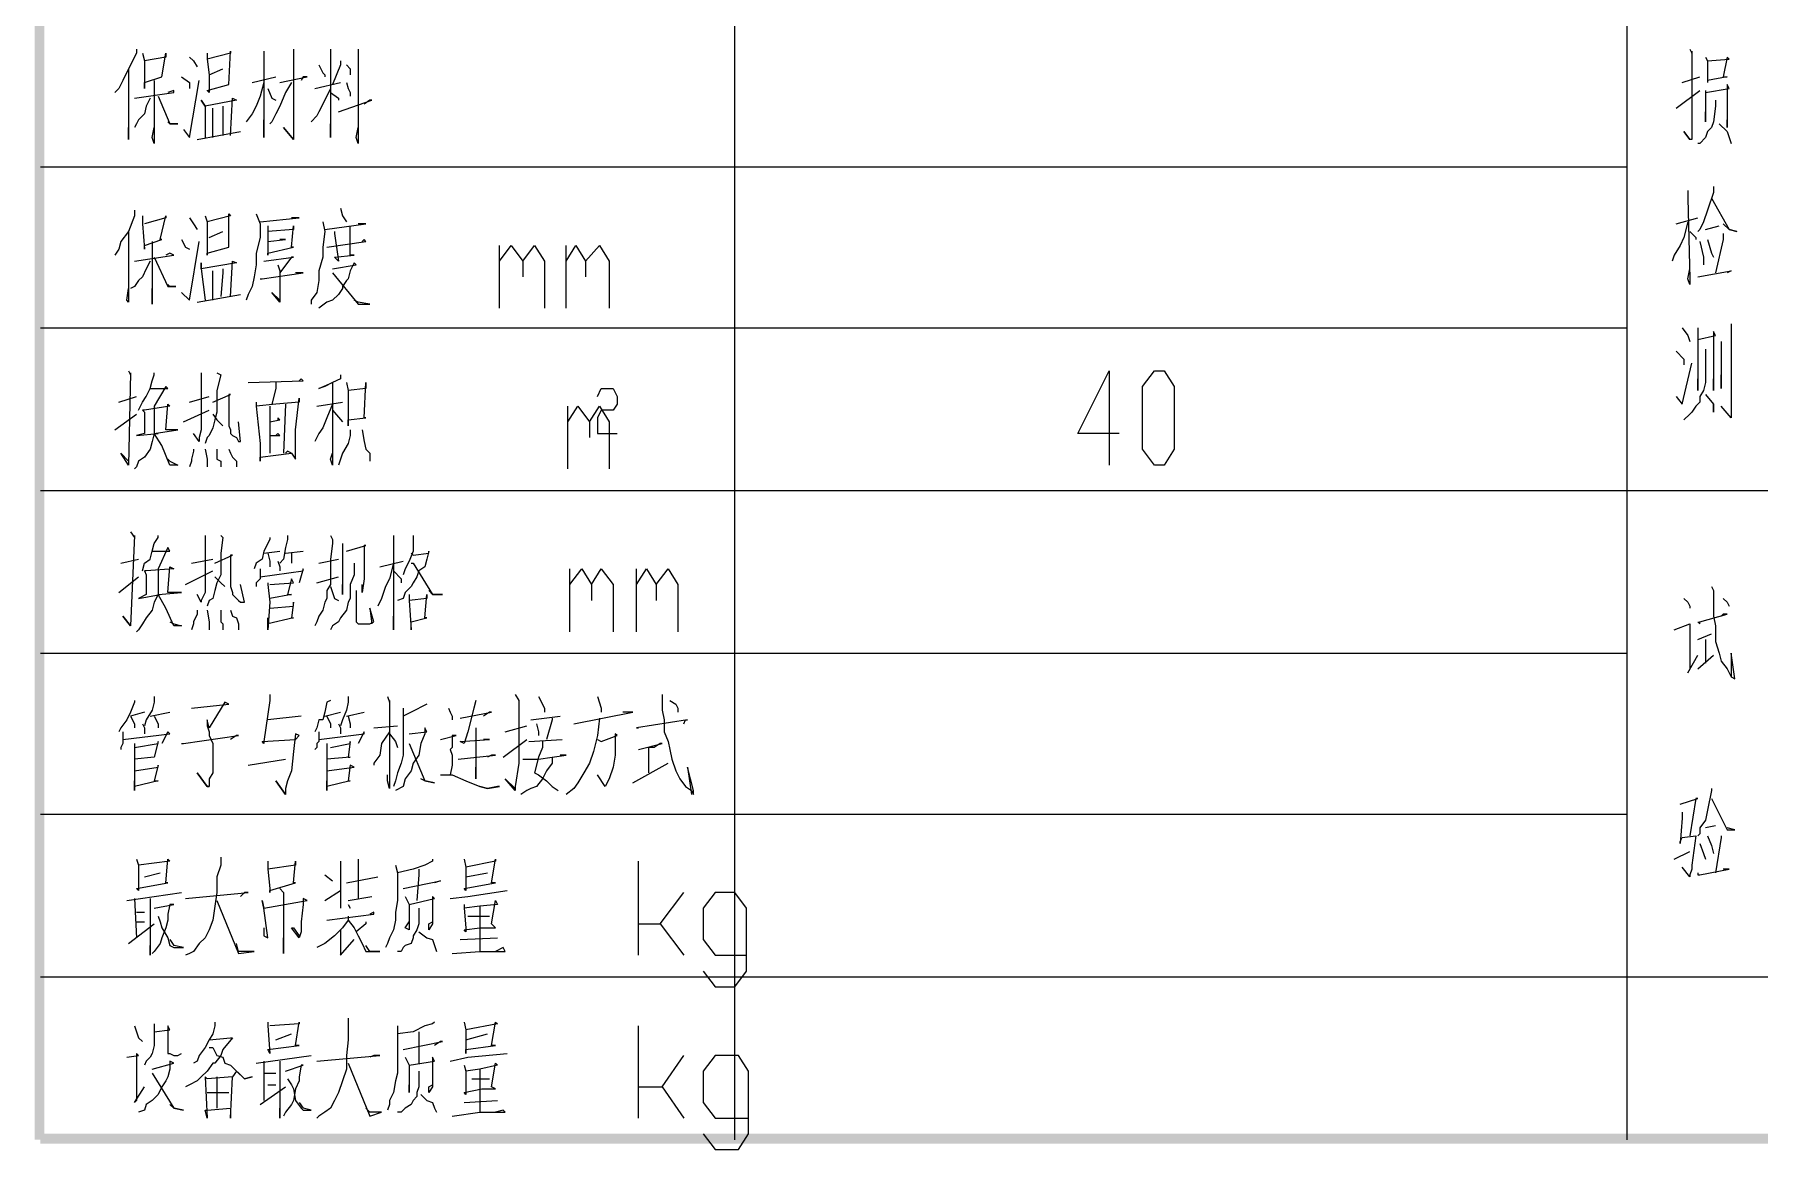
# Model space of a CAD drawing. Extents: x 0 to 400, y 0 to 283.
# Drawn here: x 274.9 to 330.7, y 158.7 to 194.8 of the extents above; entities that cross this region are included whole.
import ezdxf

# ---------------------------------------------------------------- set-up
doc = ezdxf.new("R2010")
doc.units = 0
doc.layers.get('0').update_dxf_attribs({"linetype": 'CONTINUOUS'})

msp = doc.modelspace()

# ---------------------------------------------------------------- hatches: boundary and pattern name
for points in [[(274.85975, 158.97225), (275.17725, 158.97225), (274.85975, 275.87575)], [(275.17725, 158.97225), (274.85975, 275.87575), (275.17725, 275.87575)], [(275.05025, 159.16275), (275.05025, 158.84525), (393.03325, 159.16275)], [(275.05025, 158.84525), (393.03325, 159.16275), (393.03325, 158.84525)]]:
    msp.add_hatch(color=0).paths.add_polyline_path(points, flags=0)

# ---------------------------------------------------------------- linework, layer by layer
at = {"color": 0}
for points in [[(326.42175, 158.97225), (326.42175, 269.65275)], [(297.52925, 158.97225), (297.52925, 264.00125)], [(278.16175, 194.27825), (278.16175, 194.15125), (277.90775, 193.64325), (277.71725, 193.26225), (277.59025, 193.00825), (277.46325, 192.88125)], [(278.35225, 194.15125), (278.41575, 193.89725), (278.41575, 193.00825), (278.41575, 193.19875), (278.98725, 193.38925), (279.11425, 194.15125), (279.11425, 194.02425), (278.41575, 193.89725)], [(279.87625, 194.02425), (280.00325, 193.89725), (280.13025, 193.70675)], [(280.44775, 194.15125), (280.44775, 193.96075), (280.51125, 193.45275), (280.51125, 192.88125), (280.44775, 192.94475), (281.14625, 193.13525), (281.20975, 194.21475), (281.20975, 194.15125), (280.44775, 193.96075)], [(282.28925, 194.21475), (282.28925, 191.42075), (282.28925, 191.48425), (282.28925, 191.99225)], [(283.24175, 194.27825), (283.24175, 191.35725), (282.92425, 191.73825), (283.24175, 191.35725)], [(284.44825, 194.27825), (284.44825, 191.42075), (284.44825, 191.61125), (284.44825, 191.86525)], [(284.76575, 193.89725), (284.76575, 193.77025), (284.51175, 193.13525)], [(285.33725, 194.27825), (285.33725, 191.23025), (285.27375, 191.42075), (285.33725, 191.73825)], [(328.45375, 194.27825), (328.51725, 194.15125), (328.51725, 194.21475), (328.51725, 191.42075), (328.51725, 191.35725), (328.45375, 191.35725), (328.26325, 191.61125), (328.45375, 191.35725)], [(328.96175, 194.02425), (329.02525, 193.89725), (329.02525, 193.19875)], [(329.02525, 193.89725), (329.72375, 193.96075), (329.66025, 194.02425), (329.53325, 193.38925), (329.66025, 193.38925), (329.02525, 193.26225)], [(277.90775, 193.64325), (277.90775, 191.35725), (277.90775, 191.42075), (277.90775, 191.73825)], [(278.73325, 193.26225), (278.73325, 191.23025), (278.66975, 191.42075), (278.73325, 191.73825)], [(279.62225, 193.38925), (279.87625, 193.19875), (279.87625, 193.00825)], [(279.68575, 191.67475), (279.87625, 191.42075), (280.19375, 193.26225)], [(280.51125, 193.45275), (280.95575, 193.64325)], [(281.90825, 193.19875), (282.67025, 193.38925)], [(282.79725, 193.19875), (283.68625, 193.38925), (283.55925, 193.38925), (283.49575, 193.26225)], [(284.06725, 193.77025), (284.19425, 193.51625), (284.25775, 193.45275), (284.25775, 193.38925)], [(284.95625, 193.77025), (285.08325, 193.64325), (285.08325, 193.45275)], [(328.19975, 193.19875), (328.77125, 193.38925)], [(278.09825, 192.69075), (279.36825, 192.88125), (279.36825, 192.94475), (279.17775, 192.88125)], [(278.60625, 192.69075), (278.47925, 192.43675), (278.41575, 192.18275), (278.22525, 191.99225), (278.16175, 191.86525), (278.09825, 191.73825)], [(278.86025, 192.75425), (279.24125, 191.86525), (279.49525, 191.86525), (279.24125, 191.86525), (279.17775, 191.92875)], [(281.20975, 191.48425), (281.27325, 192.69075), (281.40025, 192.62725), (280.38425, 192.43675), (280.25725, 192.62725), (280.38425, 192.43675), (280.38425, 191.42075)], [(282.28925, 193.19875), (282.16225, 192.75425), (282.03525, 192.43675), (281.90825, 192.18275), (281.71775, 191.92875)], [(282.41625, 193.00825), (282.54325, 192.69075), (282.67025, 192.62725)], [(283.17825, 193.19875), (282.98775, 192.88125), (282.79725, 192.43675), (282.67025, 192.18275), (282.54325, 191.92875), (282.47975, 191.86525)], [(284.44825, 193.00825), (284.25775, 192.62725), (284.06725, 192.24625), (284.00375, 192.11925), (283.81325, 191.92875)], [(283.94025, 193.00825), (284.76575, 193.19875)], [(284.44825, 192.88125), (284.70225, 192.69075), (284.70225, 192.62725)], [(284.95625, 193.19875), (285.01975, 193.00825), (285.08325, 192.88125), (285.08325, 192.75425)], [(328.00925, 192.37325), (328.77125, 192.94475)], [(328.96175, 192.88125), (329.72375, 193.00825), (329.66025, 193.13525), (329.66025, 191.73825), (329.66025, 191.92875), (329.66025, 191.99225)], [(328.96175, 192.94475), (328.96175, 191.92875), (328.96175, 191.99225), (328.96175, 192.24625)], [(280.63825, 191.42075), (280.63825, 192.37325)], [(280.95575, 192.43675), (280.95575, 191.48425)], [(284.70225, 192.24625), (285.78175, 192.62725), (285.71825, 192.62725), (285.52775, 192.50025)], [(329.27925, 192.62725), (329.27925, 192.43675), (329.21575, 191.92875), (329.15225, 191.73825), (329.02525, 191.61125), (328.96175, 191.42075), (328.77125, 191.23025), (328.70775, 191.23025)], [(280.13025, 191.35725), (281.52725, 191.61125)], [(329.40625, 191.86525), (329.66025, 191.61125), (329.72375, 191.42075), (329.78725, 191.23025)], [(275.05025, 190.46825), (326.42175, 190.46825)], [(328.39025, 189.70625), (328.39025, 189.45225), (328.45375, 186.84875), (328.45375, 186.65825), (328.39025, 186.84875), (328.45375, 187.16625)], [(329.21575, 189.83325), (329.21575, 189.64275), (329.02525, 189.07125), (328.89825, 188.69025), (328.77125, 188.43625), (328.70775, 188.37275)], [(329.15225, 189.45225), (329.72375, 188.43625), (329.97775, 188.37275), (329.72375, 188.43625), (329.53325, 188.62675)], [(278.09825, 189.07125), (278.09825, 188.88075), (277.90775, 188.37275), (277.65375, 188.05525), (277.59025, 187.80125), (277.46325, 187.61075)], [(278.35225, 188.88075), (278.35225, 188.62675), (278.41575, 187.80125), (278.41575, 187.92825), (278.98725, 188.11875), (278.92375, 188.11875), (279.11425, 188.88075), (279.11425, 188.81725), (278.41575, 188.62675)], [(279.87625, 188.81725), (280.00325, 188.62675), (280.13025, 188.43625)], [(280.38425, 188.88075), (280.44775, 188.69025), (280.44775, 187.61075), (280.44775, 187.67425), (281.14625, 187.86475), (281.14625, 188.94425), (281.20975, 188.88075), (280.44775, 188.69025)], [(282.03525, 188.94425), (282.16225, 188.62675), (282.16225, 188.18225), (282.03525, 187.67425), (282.03525, 187.29325), (281.97175, 186.91225), (281.90825, 186.59475), (281.78125, 186.34075), (281.71775, 186.15025)], [(282.16225, 188.69025), (283.43225, 188.81725), (283.17825, 188.81725)], [(284.76575, 189.13475), (284.82925, 188.88075), (284.95625, 188.69025)], [(328.00925, 188.62675), (328.70775, 188.81725)], [(277.90775, 188.37275), (277.90775, 186.08675), (277.84425, 186.15025), (277.90775, 186.53125)], [(280.51125, 188.18225), (280.95575, 188.37275)], [(282.41625, 188.56325), (282.41625, 187.61075), (282.41625, 187.67425), (283.24175, 187.86475), (283.17825, 187.86475), (283.24175, 188.56325), (283.24175, 188.43625), (282.41625, 188.37275)], [(284.19425, 188.69025), (284.25775, 188.37275), (284.19425, 187.86475), (284.19425, 187.54725), (284.06725, 187.10275), (284.06725, 186.78525), (284.00375, 186.40425), (283.81325, 186.15025), (283.81325, 186.02325)], [(284.25775, 188.43625), (285.59125, 188.62675), (285.33725, 188.62675)], [(284.57525, 188.37275), (284.57525, 188.30925), (284.70225, 187.42025), (284.57525, 187.54725), (285.21025, 187.61075), (285.08325, 187.61075), (285.08325, 188.37275), (285.08325, 188.56325)], [(328.39025, 188.69025), (328.26325, 188.18225), (328.13625, 187.92825), (327.94575, 187.61075), (327.88225, 187.42025)], [(328.45375, 188.37275), (328.64425, 188.18225), (328.64425, 188.11875)], [(328.96175, 188.43625), (329.40625, 188.56325)], [(329.53325, 188.30925), (329.53325, 188.11875), (329.27925, 187.03925)], [(278.09825, 187.42025), (279.36825, 187.61075), (279.24125, 187.67425), (279.11425, 187.61075)], [(278.66975, 188.05525), (278.66975, 186.02325), (278.66975, 186.15025), (278.66975, 186.53125)], [(279.62225, 188.11875), (279.74925, 187.86475), (279.87625, 187.80125)], [(279.62225, 186.40425), (279.87625, 186.15025), (280.19375, 188.05525)], [(282.41625, 188.05525), (282.98775, 188.11875), (282.79725, 188.11875)], [(284.32125, 187.86475), (285.59125, 188.05525), (285.52775, 188.11875), (285.46425, 188.05525)], [(289.90925, 185.89625), (289.90925, 187.92825)], [(289.90925, 187.42025), (290.29025, 187.92825), (290.67125, 187.42025), (290.67125, 186.91225)], [(290.67125, 187.42025), (291.05225, 187.92825), (291.36975, 187.42025), (291.36975, 185.89625)], [(292.06825, 185.89625), (292.06825, 187.92825)], [(292.06825, 187.42025), (292.38575, 187.92825), (292.70325, 187.42025), (292.70325, 186.91225)], [(292.70325, 187.42025), (293.14775, 187.92825), (293.46525, 187.42025), (293.46525, 185.89625)], [(328.77125, 188.05525), (328.89825, 187.54725), (328.89825, 187.29325)], [(329.02525, 188.11875), (329.15225, 187.67425), (329.21575, 187.54725)], [(278.60625, 187.42025), (278.47925, 187.16625), (278.35225, 186.91225), (278.22525, 186.78525), (278.09825, 186.59475), (277.97125, 186.53125)], [(278.73325, 187.54725), (279.17775, 186.59475), (279.43175, 186.59475), (279.24125, 186.59475), (279.17775, 186.65825)], [(281.20975, 186.27725), (281.27325, 187.42025), (281.40025, 187.35675), (280.25725, 187.16625), (280.25725, 187.35675), (280.25725, 187.16625), (280.38425, 186.15025)], [(280.63825, 186.15025), (280.63825, 187.10275)], [(280.95575, 187.16625), (280.95575, 187.03925), (280.89225, 186.27725)], [(282.28925, 187.42025), (283.24175, 187.54725), (283.17825, 187.54725), (282.79725, 187.03925)], [(282.73375, 187.29325), (282.79725, 187.10275), (282.79725, 186.08675), (282.54325, 186.40425), (282.79725, 186.15025)], [(284.51175, 187.16625), (285.27375, 187.29325), (285.21025, 187.35675), (285.08325, 187.10275), (285.01975, 186.84875), (284.95625, 186.78525), (284.82925, 186.59475), (284.82925, 186.53125), (284.70225, 186.34075), (284.51175, 186.15025), (284.32125, 186.08675), (284.06725, 185.89625)], [(328.70775, 186.91225), (329.78725, 187.10275), (329.66025, 187.03925)], [(282.16225, 186.84875), (282.22575, 186.84875), (283.55925, 187.03925), (283.30525, 187.03925)], [(284.51175, 187.03925), (285.33725, 186.02325), (285.71825, 186.02325), (285.33725, 186.08675), (285.21025, 186.15025)], [(280.13025, 186.08675), (281.52725, 186.34075)], [(275.05025, 185.26125), (326.42175, 185.26125)], [(328.19975, 185.26125), (328.39025, 185.00725), (328.45375, 184.81675)], [(328.70775, 185.26125), (328.70775, 183.22925), (328.70775, 183.35625), (328.70775, 183.61025)], [(328.70775, 184.88025), (329.27925, 185.00725), (329.21575, 185.13425), (329.21575, 183.22925), (329.21575, 183.35625), (329.21575, 183.61025)], [(329.78725, 185.38825), (329.78725, 182.34025), (329.46975, 182.72125)], [(328.00925, 184.49925), (328.26325, 184.24525), (328.26325, 184.05475)], [(328.96175, 184.56275), (328.96175, 183.48325), (328.89825, 183.22925), (328.77125, 183.03875), (328.77125, 182.84825), (328.64425, 182.72125), (328.51725, 182.53075), (328.45375, 182.46725), (328.26325, 182.27675)], [(329.46975, 184.81675), (329.46975, 183.29275), (329.46975, 183.48325), (329.46975, 183.73725)], [(277.90775, 183.86425), (277.97125, 183.73725), (277.97125, 183.80075), (277.90775, 180.81625), (277.65375, 181.19725), (277.90775, 180.94325)], [(278.22525, 182.59425), (278.35225, 182.84825), (278.47925, 183.03875), (278.60625, 183.29275), (278.66975, 183.54675), (278.73325, 183.73725), (278.73325, 183.80075)], [(280.25725, 183.80075), (280.25725, 181.95925), (280.19375, 181.70525), (280.19375, 181.57825), (280.00325, 181.83225)], [(280.76525, 183.80075), (280.89225, 183.73725), (280.76525, 183.22925), (280.76525, 182.53075), (280.70175, 182.27675), (280.63825, 182.02275), (280.51125, 181.76875), (280.44775, 181.70525), (280.38425, 181.51475)], [(309.97525, 181.83225), (308.64175, 181.83225), (309.65775, 183.86425), (309.65775, 180.81625)], [(311.11825, 180.81625), (310.73725, 181.32425), (310.73725, 183.35625), (311.11825, 183.86425), (311.43575, 183.86425), (311.75325, 183.35625), (311.75325, 181.32425), (311.43575, 180.81625), (311.11825, 180.81625)], [(328.00925, 183.03875), (328.19975, 182.78475), (328.51725, 184.11825)], [(278.60625, 183.29275), (279.17775, 183.29275), (279.11425, 183.35625), (278.73325, 182.72125), (278.73325, 181.83225), (278.66975, 181.57825), (278.60625, 181.32425), (278.41575, 181.07025), (278.22525, 180.94325), (278.16175, 180.75275), (278.09825, 180.68925)], [(281.78125, 183.48325), (283.55925, 183.54675), (283.49575, 183.61025), (283.43225, 183.54675)], [(282.67025, 183.48325), (282.67025, 183.29275), (282.54325, 182.78475)], [(284.76575, 183.73725), (284.76575, 183.61025), (284.51175, 183.48325), (284.25775, 183.35625), (284.06725, 183.29275), (284.51175, 183.48325), (284.51175, 180.81625), (284.44825, 181.00675), (284.51175, 181.19725)], [(284.95625, 183.48325), (285.01975, 183.22925), (285.01975, 182.08625), (285.01975, 182.27675), (285.59125, 182.34025), (285.52775, 182.34025), (285.59125, 183.48325), (285.59125, 183.29275), (285.01975, 183.22925)], [(293.08425, 183.03875), (293.21125, 183.29275), (293.59225, 183.29275), (293.71925, 183.03875), (293.71925, 182.78475), (293.59225, 182.59425), (293.21125, 182.59425), (293.08425, 182.34025), (293.08425, 181.83225), (293.71925, 181.83225)], [(277.59025, 182.84825), (278.16175, 183.03875)], [(279.17775, 181.00675), (279.24125, 180.94325), (279.49525, 180.81625), (279.24125, 180.81625), (278.98725, 181.45125), (278.73325, 181.83225), (279.49525, 181.95925), (279.11425, 181.95925), (279.17775, 182.78475), (279.24125, 182.72125), (278.41575, 182.59425), (278.35225, 182.59425), (278.41575, 182.53075), (278.41575, 181.83225), (278.16175, 181.76875), (278.86025, 181.83225)], [(279.87625, 182.84825), (280.51125, 183.03875)], [(280.63825, 182.84825), (281.20975, 183.10225), (281.14625, 183.10225), (281.14625, 183.03875), (281.14625, 182.08625), (281.20975, 181.95925), (281.20975, 181.83225), (281.27325, 181.76875), (281.40025, 181.70525), (281.46375, 181.57825), (281.52725, 181.57825), (281.46375, 182.21325)], [(283.17825, 181.19725), (283.30525, 181.00675), (283.30525, 181.95925), (283.43225, 182.97525), (283.43225, 182.84825), (282.67025, 182.78475), (282.03525, 182.72125)], [(282.03525, 182.84825), (282.03525, 182.72125), (282.16225, 181.51475), (282.16225, 180.94325), (282.16225, 181.07025), (283.17825, 181.19725), (283.05125, 181.26075), (282.98775, 181.19725)], [(282.47975, 182.72125), (282.47975, 181.19725)], [(282.98775, 182.78475), (282.92425, 181.19725)], [(284.51175, 182.78475), (284.32125, 182.34025), (284.19425, 182.02275), (284.06725, 181.83225), (283.94025, 181.57825)], [(284.00375, 182.72125), (284.82925, 182.84825)], [(292.13175, 180.68925), (292.13175, 182.72125)], [(292.13175, 182.21325), (292.44925, 182.72125), (292.83025, 182.21325), (292.83025, 181.70525)], [(292.83025, 182.21325), (293.14775, 182.72125), (293.46525, 182.21325), (293.46525, 180.68925)], [(328.96175, 183.10225), (329.21575, 182.78475), (329.21575, 182.53075), (329.21575, 182.78475)], [(277.46325, 181.95925), (278.16175, 182.46725)], [(279.68575, 182.21325), (280.51125, 182.59425)], [(280.63825, 182.46725), (280.76525, 182.27675), (280.95575, 182.08625)], [(282.47975, 182.21325), (282.79725, 182.27675), (282.73375, 182.34025), (282.73375, 182.27675)], [(284.51175, 182.59425), (284.82925, 182.21325)], [(282.47975, 181.76875), (282.79725, 181.76875), (282.73375, 181.83225), (282.67025, 181.76875)], [(285.08325, 181.95925), (285.08325, 181.76875), (285.01975, 181.51475), (284.82925, 181.19725), (284.76575, 181.00675), (284.70225, 180.81625)], [(285.46425, 181.95925), (285.52775, 181.57825), (285.59125, 181.32425), (285.71825, 181.19725), (285.71825, 180.94325)], [(280.00325, 181.32425), (280.00325, 181.26075), (279.93975, 181.00675), (279.93975, 180.94325), (279.87625, 180.75275)], [(280.38425, 181.32425), (280.44775, 181.00675), (280.44775, 180.75275)], [(280.76525, 181.32425), (280.76525, 181.00675), (280.89225, 180.94325), (280.89225, 180.75275)], [(281.14625, 181.32425), (281.20975, 181.19725), (281.27325, 181.07025), (281.40025, 180.94325), (281.40025, 180.75275)], [(275.05025, 179.99075), (393.03325, 179.99075)], [(277.97125, 178.65725), (278.09825, 178.46675), (278.09825, 178.53025), (277.97125, 175.60925), (277.71725, 175.92675), (277.97125, 175.60925)], [(278.35225, 177.38725), (278.41575, 177.64125), (278.60625, 177.76825), (278.66975, 178.02225), (278.73325, 178.27625), (278.86025, 178.46675), (278.86025, 178.53025)], [(280.38425, 178.53025), (280.38425, 176.68875), (280.25725, 176.43475), (280.25725, 176.37125), (280.13025, 176.62525)], [(280.89225, 178.53025), (280.95575, 178.46675), (280.89225, 177.95875), (280.89225, 177.26025), (280.76525, 177.00625), (280.70175, 176.75225), (280.63825, 176.49825), (280.51125, 176.43475), (280.44775, 176.24425)], [(282.47975, 178.46675), (282.47975, 178.40325), (282.28925, 178.02225), (282.22575, 177.76825), (282.03525, 177.64125), (281.97175, 177.45075)], [(283.05125, 178.53025), (283.05125, 178.40325), (282.98775, 178.14925), (282.92425, 177.76825), (282.79725, 177.64125)], [(284.44825, 178.53025), (284.51175, 178.40325), (284.51175, 178.27625), (284.44825, 177.76825), (284.44825, 176.94275), (284.32125, 176.75225), (284.32125, 176.49825), (284.25775, 176.37125), (284.19425, 176.11725), (284.06725, 175.92675), (284.00375, 175.73625), (283.94025, 175.60925)], [(284.82925, 178.27625), (284.82925, 176.62525), (284.82925, 176.68875), (284.82925, 176.94275)], [(284.95625, 178.02225), (285.59125, 178.21275), (285.52775, 178.21275), (285.52775, 178.14925), (285.52775, 177.13325), (285.46425, 176.68875), (285.46425, 176.94275)], [(286.48025, 178.53025), (286.48025, 175.48225), (286.48025, 175.60925), (286.48025, 175.92675)], [(287.11525, 178.53025), (287.11525, 178.02225), (286.98825, 177.70475), (286.86125, 177.45075), (286.79775, 177.26025)], [(277.65375, 177.64125), (278.22525, 177.76825)], [(278.66975, 178.02225), (279.24125, 178.02225), (279.17775, 178.14925), (278.86025, 177.45075), (278.86025, 176.62525), (278.73325, 176.37125), (278.66975, 176.11725), (278.47925, 175.86325), (278.35225, 175.67275), (278.22525, 175.48225), (278.16175, 175.41875)], [(279.93975, 177.64125), (280.63825, 177.76825)], [(280.70175, 177.64125), (281.27325, 177.89525), (281.20975, 177.89525), (281.20975, 177.76825), (281.20975, 176.87925), (281.27325, 176.68875), (281.27325, 176.62525), (281.40025, 176.49825), (281.46375, 176.43475), (281.52725, 176.37125), (281.65425, 176.37125), (281.52725, 176.94275)], [(282.28925, 177.95875), (282.79725, 178.02225)], [(282.41625, 177.95875), (282.47975, 177.70475), (282.47975, 177.51425)], [(282.73375, 177.70475), (282.79725, 177.51425), (282.79725, 177.38725)], [(282.98775, 177.95875), (283.55925, 178.02225)], [(283.17825, 177.95875), (283.17825, 177.64125)], [(284.06725, 177.64125), (284.70225, 177.76825)], [(285.21025, 177.64125), (285.21025, 177.26025), (285.08325, 176.94275), (285.08325, 176.49825), (285.01975, 176.37125), (284.95625, 176.11725), (284.76575, 175.86325), (284.70225, 175.73625), (284.51175, 175.60925), (284.44825, 175.48225)], [(286.48025, 177.64125), (286.35325, 177.13325), (286.22625, 176.87925), (286.09925, 176.49825), (285.97225, 176.24425)], [(286.03575, 177.51425), (286.79775, 177.70475)], [(287.05175, 177.95875), (287.11525, 177.89525), (287.62325, 177.95875), (287.62325, 178.02225), (287.55975, 177.76825), (287.49625, 177.51425), (287.30575, 177.38725), (287.24225, 177.19675), (287.11525, 177.00625), (287.05175, 176.87925), (286.86125, 176.68875), (286.79775, 176.49825), (286.60725, 176.43475)], [(287.05175, 177.64125), (287.11525, 177.64125), (287.75025, 176.62525), (288.06775, 176.62525), (287.75025, 176.62525), (287.62325, 176.75225)], [(277.59025, 176.68875), (278.22525, 177.19675)], [(279.24125, 175.73625), (279.36825, 175.67275), (279.62225, 175.60925), (279.36825, 175.60925), (279.11425, 176.18075), (278.86025, 176.62525), (279.62225, 176.68875), (279.17775, 176.68875), (279.24125, 177.51425), (279.36825, 177.45075), (278.47925, 177.38725), (278.41575, 177.38725), (278.47925, 177.26025), (278.47925, 176.62525), (278.22525, 176.49825), (278.92375, 176.62525)], [(279.74925, 176.94275), (280.63825, 177.38725)], [(280.70175, 177.19675), (280.89225, 177.00625), (281.01925, 176.87925)], [(282.16225, 177.45075), (282.16225, 177.13325), (282.03525, 177.00625), (282.03525, 176.87925)], [(282.16225, 177.19675), (283.55925, 177.38725), (283.55925, 177.45075), (283.43225, 177.00625)], [(282.47975, 176.94275), (283.24175, 177.00625), (283.17825, 177.13325), (283.05125, 176.62525), (283.17825, 176.62525), (282.47975, 176.49825)], [(284.00375, 177.00625), (284.70225, 177.19675)], [(286.48025, 177.38725), (286.73425, 177.13325), (286.73425, 177.00625)], [(292.19525, 175.41875), (292.19525, 177.45075)], [(292.19525, 176.94275), (292.57625, 177.45075), (292.89375, 176.94275), (292.89375, 176.43475)], [(292.89375, 176.94275), (293.21125, 177.45075), (293.59225, 176.94275), (293.59225, 175.41875)], [(294.35425, 175.41875), (294.35425, 177.45075)], [(294.35425, 176.94275), (294.67175, 177.45075), (294.98925, 176.94275), (294.98925, 176.43475)], [(294.98925, 176.94275), (295.37025, 177.45075), (295.68775, 176.94275), (295.68775, 175.41875)], [(282.41625, 177.00625), (282.41625, 176.94275), (282.47975, 176.37125), (282.41625, 175.48225), (282.41625, 175.86325)], [(284.44825, 176.87925), (284.57525, 176.49825), (284.70225, 176.43475)], [(285.27375, 176.75225), (285.27375, 175.73625), (285.33725, 175.67275), (285.71825, 175.67275), (285.84525, 175.73625), (285.71825, 176.18075), (285.78175, 175.67275)], [(286.98825, 176.62525), (286.98825, 176.43475), (287.05175, 175.48225), (287.05175, 175.73625), (287.55975, 175.86325), (287.49625, 175.86325), (287.55975, 176.62525), (287.55975, 176.49825), (286.98825, 176.43475)], [(328.26325, 176.49825), (328.39025, 176.37125), (328.45375, 176.24425), (328.45375, 176.18075)], [(329.15225, 176.87925), (329.21575, 176.75225), (329.21575, 175.92675), (329.27925, 175.60925), (329.27925, 175.10125), (329.40625, 174.72025), (329.46975, 174.46625), (329.66025, 174.21225), (329.72375, 174.08525), (329.78725, 173.95825), (329.91425, 173.89475), (329.78725, 174.72025), (329.78725, 173.95825)], [(329.53325, 176.49825), (329.66025, 176.37125), (329.72375, 176.24425)], [(280.13025, 176.11725), (280.13025, 175.99025), (280.00325, 175.73625), (280.00325, 175.67275), (279.93975, 175.48225)], [(280.44775, 176.11725), (280.51125, 175.73625), (280.51125, 175.48225)], [(280.89225, 176.11725), (280.89225, 175.73625), (280.95575, 175.67275), (280.95575, 175.48225)], [(281.20975, 176.11725), (281.27325, 175.92675), (281.40025, 175.86325), (281.46375, 175.67275), (281.46375, 175.48225)], [(282.47975, 176.18075), (283.24175, 176.24425), (283.24175, 176.37125), (283.17825, 175.86325), (283.24175, 175.86325), (282.41625, 175.67275)], [(328.70775, 175.73625), (328.77125, 175.67275), (328.77125, 175.73625), (329.66025, 175.99025), (329.53325, 175.99025), (329.46975, 175.92675)], [(327.94575, 175.48225), (328.45375, 175.67275), (328.45375, 174.21225), (328.39025, 174.08525), (328.70775, 174.65675)], [(328.70775, 175.16475), (329.15225, 175.35525)], [(328.96175, 175.16475), (328.96175, 174.40275)], [(275.05025, 174.72025), (326.42175, 174.72025)], [(328.70775, 174.21225), (329.21575, 174.65675)], [(278.09825, 173.19625), (278.09825, 173.13275), (277.97125, 172.81525), (277.84425, 172.56125), (277.65375, 172.30725), (277.59025, 172.18025)], [(278.73325, 173.32325), (278.73325, 173.13275), (278.66975, 172.87875), (278.47925, 172.56125), (278.41575, 172.37075)], [(279.93975, 172.94225), (281.14625, 173.06925), (281.01925, 173.13275), (280.51125, 172.30725), (280.44775, 172.56125), (280.44775, 172.37075), (280.51125, 172.18025), (280.51125, 172.05325), (280.63825, 171.79925), (280.63825, 170.84675), (280.51125, 170.65625), (280.51125, 170.40225), (280.44775, 170.40225), (280.13025, 170.84675), (280.44775, 170.40225), (280.51125, 170.40225)], [(282.47975, 173.38675), (282.47975, 173.19625), (282.28925, 171.86275), (282.28925, 171.79925), (282.22575, 171.86275), (283.30525, 171.92625), (283.43225, 172.05325), (283.30525, 172.11675), (283.24175, 171.54525), (283.17825, 170.91025), (283.05125, 170.59275), (282.98775, 170.33875), (282.98775, 170.14825), (282.67025, 170.59275), (282.98775, 170.14825)], [(284.44825, 173.19625), (284.32125, 173.13275), (284.25775, 172.81525), (284.19425, 172.56125), (284.06725, 172.56125), (284.00375, 172.30725), (283.94025, 172.18025)], [(285.01975, 173.32325), (285.01975, 173.13275), (284.95625, 172.87875), (284.82925, 172.56125), (284.76575, 172.37075)], [(286.28975, 173.32325), (286.35325, 173.13275), (286.35325, 173.19625), (286.35325, 170.33875), (286.28975, 170.59275), (286.28975, 170.78325)], [(289.14725, 173.19625), (289.08375, 172.94225), (288.89325, 172.18025), (288.76625, 171.79925), (288.63925, 171.86275), (289.59175, 171.92625), (289.40125, 171.92625)], [(290.41725, 173.38675), (290.54425, 173.19625), (290.54425, 171.16425), (290.41725, 170.40225), (290.41725, 170.27525), (290.09975, 170.65625), (290.41725, 170.33875)], [(291.17925, 173.32325), (291.36975, 172.94225), (291.36975, 172.81525)], [(293.08425, 173.32325), (293.21125, 172.94225), (293.21125, 172.81525)], [(295.17975, 173.38675), (295.17975, 172.87875), (295.24325, 172.56125), (295.24325, 172.18025), (295.37025, 171.86275), (295.43375, 171.60875), (295.49725, 171.29125), (295.62425, 170.91025), (295.75125, 170.65625), (295.94175, 170.40225), (296.13225, 170.27525), (296.19575, 170.14825), (296.19575, 170.27525), (296.00525, 171.03725), (296.13225, 170.14825)], [(295.43375, 173.19625), (295.62425, 173.06925), (295.68775, 172.94225), (295.68775, 172.81525)], [(278.41575, 172.81525), (277.97125, 172.68825), (278.09825, 172.43425), (278.09825, 172.30725)], [(278.60625, 172.68825), (279.24125, 172.81525)], [(278.73325, 172.68825), (278.86025, 172.43425), (278.86025, 172.30725)], [(283.49575, 172.68825), (282.41625, 172.56125)], [(284.25775, 172.68825), (284.76575, 172.81525)], [(284.32125, 172.68825), (284.44825, 172.43425), (284.44825, 172.30725)], [(284.95625, 172.68825), (285.52775, 172.81525)], [(285.01975, 172.68825), (285.08325, 172.43425), (285.08325, 172.30725)], [(286.79775, 172.94225), (286.79775, 171.41825), (286.73425, 171.16425), (286.60725, 170.84675), (286.54375, 170.59275), (286.48025, 170.40225)], [(287.55975, 173.06925), (287.05175, 172.81525), (286.79775, 172.68825)], [(288.25825, 172.94225), (288.32175, 172.81525), (288.38525, 172.68825), (288.38525, 172.56125)], [(288.63925, 172.62475), (289.65525, 172.81525), (289.59175, 172.81525), (289.40125, 172.68825)], [(290.92525, 172.56125), (291.87775, 172.68825)], [(291.62375, 172.62475), (291.62375, 172.56125), (291.43325, 171.92625)], [(293.14775, 172.62475), (293.08425, 172.05325), (292.95725, 171.54525), (292.83025, 171.16425), (292.63975, 170.84675), (292.44925, 170.52925), (292.32225, 170.33875), (292.06825, 170.14825)], [(292.32225, 172.43425), (294.22725, 172.81525), (293.90975, 172.81525)], [(277.71725, 172.18025), (277.71725, 171.79925), (277.65375, 171.67225), (277.65375, 171.60875)], [(277.71725, 171.92625), (279.24125, 172.11675), (279.17775, 172.18025), (278.98725, 171.79925)], [(278.35225, 172.43425), (278.41575, 172.30725), (278.41575, 172.11675)], [(279.62225, 171.79925), (279.68575, 171.79925), (281.46375, 172.05325), (281.40025, 172.05325), (281.20975, 171.92625)], [(284.06725, 172.18025), (284.06725, 171.86275), (284.00375, 171.79925), (284.00375, 171.67225), (283.94025, 171.60875)], [(284.06725, 171.92625), (285.52775, 172.11675), (285.52775, 172.18025), (285.33725, 171.79925)], [(284.70225, 172.43425), (284.76575, 172.30725), (284.76575, 172.11675)], [(285.84525, 172.30725), (286.60725, 172.37075)], [(286.35325, 172.18025), (286.09925, 171.79925), (286.03575, 171.41825), (285.84525, 171.16425), (285.84525, 171.10075)], [(286.35325, 172.11675), (286.54375, 171.86275), (286.60725, 171.67225)], [(286.98825, 172.11675), (287.55975, 172.18025), (287.49625, 172.30725), (287.49625, 172.11675), (287.36925, 171.79925), (287.30575, 171.41825), (287.11525, 171.16425), (287.05175, 170.91025), (286.86125, 170.65625), (286.79775, 170.40225), (286.54375, 170.27525)], [(288.00425, 171.92625), (288.51225, 172.05325), (288.38525, 172.05325), (288.38525, 171.67225), (288.32175, 171.60875), (288.38525, 171.41825), (288.38525, 171.10075), (288.32175, 170.78325)], [(289.14725, 172.30725), (289.14725, 170.65625), (289.14725, 170.84675), (289.14725, 171.03725)], [(290.09975, 172.18025), (290.79825, 172.37075)], [(291.11575, 172.43425), (291.17925, 172.18025), (291.17925, 172.05325)], [(293.08425, 171.92625), (293.21125, 171.86275), (293.71925, 172.05325), (293.65575, 172.11675), (293.65575, 171.41825), (293.59225, 171.03725), (293.46525, 170.65625), (293.33825, 170.40225), (293.08425, 170.78325)], [(295.87825, 172.43425), (295.94175, 172.56125), (296.00525, 172.56125), (294.35425, 172.30725), (294.41775, 172.30725)], [(278.09825, 171.67225), (278.86025, 171.79925), (278.86025, 171.86275), (278.73325, 171.35475), (278.09825, 171.29125)], [(278.09825, 171.79925), (278.09825, 170.27525), (278.09825, 170.40225), (278.09825, 170.59275)], [(284.44825, 171.67225), (285.08325, 171.79925), (285.08325, 171.86275), (285.01975, 171.35475), (285.08325, 171.35475), (284.32125, 171.29125)], [(284.32125, 171.79925), (284.32125, 170.27525), (284.32125, 170.40225), (284.32125, 170.59275)], [(286.98825, 171.79925), (287.49625, 170.59275), (287.81375, 170.52925), (287.49625, 170.59275), (287.36925, 170.65625)], [(290.03625, 171.35475), (290.79825, 171.92625)], [(290.86175, 171.86275), (291.94125, 171.92625)], [(291.30625, 171.86275), (291.30625, 171.67225), (291.17925, 171.35475), (291.05225, 170.84675), (291.17925, 170.78325), (291.43325, 170.59275), (291.62375, 170.40225), (291.81425, 170.27525)], [(294.41775, 171.60875), (295.17975, 171.79925), (295.11625, 171.79925), (294.92575, 171.67225), (294.73525, 171.67225), (294.73525, 171.54525), (294.73525, 170.84675)], [(278.09825, 170.91025), (278.86025, 171.03725), (278.86025, 171.10075), (278.73325, 170.59275), (278.86025, 170.59275), (278.09825, 170.40225)], [(281.78125, 171.10075), (282.98775, 171.29125)], [(284.32125, 170.91025), (285.21025, 171.03725), (285.08325, 171.10075), (285.01975, 170.59275), (285.08325, 170.59275), (284.32125, 170.40225)], [(288.57575, 171.29125), (289.78225, 171.41825), (289.65525, 171.41825), (289.52825, 171.35475)], [(291.62375, 171.35475), (291.62375, 171.16425), (291.43325, 170.91025), (291.30625, 170.65625), (291.11575, 170.40225), (290.92525, 170.33875), (290.79825, 170.27525), (290.60775, 170.14825)], [(290.67125, 171.29125), (291.17925, 171.29125), (291.62375, 171.35475), (292.06825, 171.41825), (291.87775, 171.41825)], [(294.22725, 170.52925), (295.37025, 171.16425)], [(288.00425, 170.78325), (288.38525, 170.78325), (288.82975, 170.59275), (289.27425, 170.40225), (289.52825, 170.33875), (289.90925, 170.40225), (289.84575, 170.40225), (289.52825, 170.33875), (289.27425, 170.40225)], [(329.15225, 170.33875), (329.15225, 170.27525), (329.02525, 169.64025), (328.96175, 169.32275), (328.77125, 169.06875), (328.77125, 168.87825), (328.70775, 168.81475)], [(328.13625, 169.83075), (328.70775, 170.02125), (328.64425, 170.02125), (328.45375, 168.81475)], [(329.15225, 170.02125), (329.66025, 169.00525), (329.91425, 169.00525), (329.66025, 169.06875)], [(275.05025, 169.51325), (326.42175, 169.51325)], [(328.19975, 169.57675), (328.19975, 169.38625), (328.13625, 168.56075), (328.13625, 168.62425), (328.19975, 168.75125), (328.64425, 168.81475), (328.51725, 167.86225), (328.51725, 167.73525), (328.45375, 167.54475), (328.45375, 167.48125), (328.19975, 167.79875)], [(329.27925, 169.13225), (328.96175, 169.06875)], [(329.02525, 168.81475), (329.15225, 168.49725), (329.21575, 168.24325)], [(329.46975, 168.81475), (329.46975, 168.75125), (329.27925, 167.60825)], [(280.89225, 168.11625), (280.89225, 167.86225), (280.76525, 167.48125), (280.76525, 166.97325), (280.70175, 166.52875), (280.63825, 166.08425), (280.51125, 165.76675), (280.38425, 165.51275), (280.19375, 165.32225), (280.00325, 165.06825), (279.87625, 165.00475), (279.74925, 164.94125)], [(327.94575, 168.05275), (328.45375, 168.30675)], [(328.77125, 168.56075), (328.89825, 168.24325), (328.96175, 168.05275)], [(278.16175, 168.05275), (278.22525, 167.86225), (278.22525, 167.03675), (278.16175, 167.10025), (279.17775, 167.29075), (279.11425, 167.29075), (279.17775, 168.05275), (279.24125, 167.98925), (278.22525, 167.86225)], [(278.41575, 167.48125), (278.92375, 167.60825)], [(282.41625, 167.98925), (282.41625, 167.73525), (282.47975, 167.10025), (282.47975, 166.97325), (282.47975, 167.03675), (283.30525, 167.29075), (283.24175, 167.29075), (283.30525, 167.98925), (283.30525, 167.86225), (282.41625, 167.73525)], [(284.25775, 167.54475), (284.51175, 167.35425)], [(284.76575, 167.98925), (284.76575, 166.46525)], [(285.33725, 168.05275), (285.33725, 166.78275)], [(286.54375, 167.86225), (286.60725, 167.60825), (286.60725, 166.71925), (286.54375, 166.33825), (286.54375, 166.08425), (286.48025, 165.76675), (286.35325, 165.51275), (286.28975, 165.32225), (286.22625, 165.19525)], [(287.75025, 168.05275), (287.75025, 167.98925), (287.49625, 167.86225), (287.11525, 167.73525), (286.60725, 167.60825)], [(287.30575, 167.73525), (287.30575, 167.54475), (287.24225, 166.71925)], [(288.76625, 168.05275), (288.82975, 167.79875), (288.82975, 167.03675), (288.76625, 167.10025), (289.78225, 167.29075), (289.65525, 167.29075), (289.78225, 168.05275), (289.78225, 167.98925), (288.82975, 167.79875)], [(288.82975, 167.48125), (289.52825, 167.60825)], [(294.41775, 164.94125), (294.41775, 167.98925)], [(328.70775, 167.60825), (328.70775, 167.54475), (328.77125, 167.54475), (329.72375, 167.73525), (329.53325, 167.73525)], [(282.79725, 167.10025), (282.92425, 166.97325), (282.92425, 165.00475), (282.92425, 165.19525), (282.92425, 165.51275)], [(284.25775, 166.71925), (284.76575, 167.03675)], [(284.95625, 167.29075), (285.97225, 167.48125)], [(286.79775, 167.10025), (288.00425, 167.35425), (287.81375, 167.29075)], [(288.32175, 166.78275), (288.89325, 166.84625), (290.16325, 167.03675)], [(277.84425, 166.71925), (279.62225, 166.97325)], [(278.09825, 166.78275), (278.16175, 165.51275)], [(278.60625, 166.78275), (278.60625, 164.94125), (278.60625, 165.06825), (278.60625, 165.25875)], [(278.73325, 166.46525), (279.36825, 166.59225), (279.24125, 166.59225), (279.17775, 166.27475), (279.17775, 166.08425), (279.11425, 165.83025), (278.98725, 165.51275), (278.92375, 165.32225), (278.73325, 165.06825), (278.66975, 165.00475)], [(279.74925, 166.78275), (281.78125, 166.97325), (281.65425, 166.97325), (281.52725, 166.84625)], [(280.76525, 166.71925), (281.46375, 165.00475), (281.97175, 165.06825), (281.46375, 165.06825), (281.40025, 165.32225)], [(282.28925, 165.83025), (282.28925, 165.57625), (282.41625, 165.51275), (282.28925, 166.46525), (282.22575, 166.71925), (282.28925, 166.46525), (283.68625, 166.71925), (283.55925, 166.78275), (283.55925, 166.59225), (283.49575, 166.02075), (283.49575, 165.70325), (283.43225, 165.51275), (283.17825, 165.83025), (283.24175, 165.83025), (283.43225, 165.57625)], [(285.01975, 166.71925), (285.78175, 166.84625)], [(285.01975, 166.59225), (285.08325, 166.46525)], [(287.30575, 166.46525), (287.30575, 165.95725), (287.24225, 165.76675), (287.11525, 165.57625), (287.11525, 165.51275), (287.05175, 165.32225), (286.86125, 165.25875), (286.79775, 165.19525), (286.73425, 165.06825), (286.60725, 165.06825)], [(286.86125, 166.84625), (286.98825, 166.59225), (286.98825, 165.76675), (286.86125, 165.83025), (286.98825, 166.02075)], [(286.98825, 166.59225), (287.81375, 166.78275), (287.75025, 166.84625), (287.75025, 165.95725), (287.62325, 165.76675), (287.62325, 165.95725), (287.75025, 166.02075)], [(288.76625, 166.59225), (288.76625, 166.46525), (288.82975, 165.83025), (288.82975, 165.70325), (288.76625, 165.76675), (289.27425, 165.83025), (289.78225, 165.83025), (289.65525, 165.95725), (289.78225, 166.71925), (289.84575, 166.59225), (289.27425, 166.52875), (288.76625, 166.46525)], [(289.27425, 166.52875), (289.27425, 165.06825)], [(294.41775, 165.95725), (295.11625, 165.95725), (295.87825, 166.97325)], [(296.51325, 164.43325), (296.89425, 163.92525), (297.52925, 163.92525), (297.91025, 164.43325), (297.91025, 166.46525), (297.52925, 166.97325), (296.89425, 166.97325), (296.51325, 166.46525), (296.51325, 165.44925), (296.89425, 164.94125), (297.91025, 164.94125)], [(277.90775, 165.32225), (278.73325, 165.95725)], [(278.16175, 166.33825), (278.41575, 166.33825)], [(278.16175, 166.02075), (278.41575, 166.02075)], [(278.86025, 166.21125), (278.92375, 166.02075), (278.98725, 165.83025), (279.17775, 165.51275), (279.24125, 165.25875), (279.36825, 165.19525), (279.68575, 165.19525), (279.36825, 165.25875)], [(285.01975, 166.21125), (285.01975, 166.08425), (284.82925, 165.83025), (284.57525, 165.57625), (284.25775, 165.32225), (284.00375, 165.19525)], [(284.32125, 166.08425), (285.84525, 166.27475), (285.84525, 166.33825), (285.71825, 166.27475)], [(285.01975, 166.08425), (285.21025, 165.83025), (285.33725, 165.57625), (285.46425, 165.32225), (285.59125, 165.06825), (286.03575, 165.06825), (285.71825, 165.06825), (285.59125, 165.25875)], [(285.59125, 166.02075), (285.59125, 165.95725), (285.27375, 165.70325)], [(288.89325, 166.21125), (289.59175, 166.21125)], [(295.11625, 165.95725), (295.87825, 164.94125)], [(279.24125, 165.44925), (279.36825, 165.25875)], [(284.76575, 165.76675), (284.76575, 164.94125), (285.21025, 165.44925)], [(287.30575, 165.70325), (287.55975, 165.51275), (287.75025, 165.44925), (287.81375, 165.25875), (287.87725, 165.06825)], [(288.63925, 165.44925), (289.84575, 165.51275)], [(288.38525, 165.00475), (289.27425, 165.06825), (290.09975, 165.06825), (290.03625, 165.19525), (289.78225, 165.06825)], [(275.05025, 164.24275), (393.03325, 164.24275)], [(278.09825, 162.65525), (278.22525, 162.27425), (278.35225, 162.14725)], [(278.73325, 162.71875), (278.73325, 162.02025), (278.66975, 161.76625), (278.60625, 161.63925), (278.47925, 161.51225), (278.41575, 161.38525)], [(278.73325, 162.46475), (279.24125, 162.52825), (279.17775, 162.65525), (279.17775, 161.76625), (279.24125, 161.76625), (279.36825, 161.70275), (279.49525, 161.70275), (279.62225, 161.76625)], [(280.70175, 162.78225), (280.70175, 162.65525), (280.63825, 162.40125), (280.51125, 162.21075), (280.38425, 161.95675), (280.19375, 161.70275), (280.13025, 161.51225), (280.00325, 161.44875)], [(282.41625, 162.78225), (282.41625, 162.65525), (282.47975, 161.76625), (282.41625, 161.89325), (283.43225, 162.02025), (283.30525, 162.02025), (283.43225, 162.78225), (283.43225, 162.71875), (282.47975, 162.65525)], [(285.01975, 162.90925), (285.01975, 162.21075), (284.95625, 161.70275), (284.95625, 161.25825), (284.82925, 160.87725), (284.70225, 160.49625), (284.57525, 160.24225), (284.44825, 159.98825), (284.25775, 159.86125), (284.06725, 159.73425), (284.00375, 159.67075)], [(286.60725, 162.65525), (286.60725, 161.13125), (286.54375, 160.87725), (286.48025, 160.49625), (286.35325, 160.24225), (286.35325, 160.11525), (286.28975, 159.92475)], [(287.81375, 162.78225), (287.75025, 162.71875), (287.49625, 162.65525), (287.11525, 162.46475), (286.60725, 162.40125)], [(288.76625, 162.78225), (288.82975, 162.52825), (288.82975, 161.76625), (288.82975, 161.89325), (289.78225, 162.02025), (289.65525, 162.02025), (289.78225, 162.78225), (289.84575, 162.71875), (288.82975, 162.52825)], [(294.41775, 159.67075), (294.41775, 162.65525)], [(280.51125, 162.21075), (281.20975, 162.27425), (281.27325, 162.27425), (280.95575, 161.89325), (280.89225, 161.70275), (280.70175, 161.44875), (280.63825, 161.44875), (280.44775, 161.19475), (280.25725, 161.00425), (280.13025, 160.87725), (279.87625, 160.75025), (279.74925, 160.68675)], [(282.67025, 162.21075), (283.17825, 162.40125)], [(286.79775, 161.89325), (288.06775, 162.14725), (288.00425, 162.14725), (287.81375, 162.02025)], [(287.30575, 162.46475), (287.30575, 161.44875)], [(288.82975, 162.21075), (289.52825, 162.40125)], [(277.84425, 161.63925), (278.22525, 161.70275), (278.16175, 161.76625), (278.16175, 160.24225), (278.09825, 160.17875), (278.41575, 160.68675)], [(278.66975, 161.25825), (279.36825, 161.44875), (279.24125, 161.51225), (279.24125, 161.25825), (279.17775, 161.00425), (279.11425, 160.87725), (278.98725, 160.68675), (278.86025, 160.43275), (278.66975, 160.24225), (278.47925, 160.11525), (278.41575, 159.92475), (278.22525, 159.86125)], [(280.51125, 161.95675), (280.63825, 161.95675), (280.76525, 161.70275), (280.95575, 161.63925), (281.01925, 161.44875), (281.20975, 161.38525), (281.65425, 160.94075), (281.90825, 161.00425), (281.65425, 160.94075), (281.40025, 161.19475), (281.27325, 161.00425), (280.44775, 160.94075), (280.38425, 161.00425), (280.44775, 159.67075), (280.38425, 159.92475), (280.44775, 159.92475), (281.20975, 159.98825), (281.20975, 159.67075), (281.27325, 161.00425)], [(282.03525, 161.44875), (283.81325, 161.70275)], [(282.28925, 161.51225), (282.28925, 160.24225)], [(282.79725, 161.51225), (282.79725, 159.67075), (282.79725, 159.86125), (282.79725, 159.98825)], [(284.00375, 161.51225), (286.03575, 161.70275), (285.84525, 161.70275), (285.71825, 161.63925)], [(285.01975, 161.44875), (285.71825, 159.73425), (286.09925, 159.86125), (285.71825, 159.86125), (285.59125, 159.98825)], [(286.86125, 161.63925), (286.98825, 161.38525), (286.98825, 160.49625), (286.98825, 160.62325), (286.98825, 160.75025)], [(286.98825, 161.38525), (287.81375, 161.51225), (287.75025, 161.63925), (287.75025, 160.68675), (287.62325, 160.49625), (287.62325, 160.68675), (287.75025, 160.75025)], [(288.32175, 161.51225), (288.89325, 161.63925), (290.16325, 161.76625)], [(288.76625, 161.38525), (288.82975, 161.19475), (288.82975, 160.43275), (288.76625, 160.49625), (289.33775, 160.62325), (289.78225, 160.62325), (289.65525, 160.68675), (289.78225, 161.44875), (289.84575, 161.38525), (289.27425, 161.25825), (288.82975, 161.19475)], [(294.41775, 160.68675), (295.17975, 160.68675), (295.87825, 161.70275)], [(296.51325, 159.16275), (296.89425, 158.65475), (297.65625, 158.65475), (297.97375, 159.16275), (297.97375, 161.19475), (297.65625, 161.70275), (296.89425, 161.70275), (296.51325, 161.19475), (296.51325, 160.17875), (296.89425, 159.67075), (297.97375, 159.67075)], [(278.66975, 161.13125), (279.36825, 159.98825), (279.68575, 159.92475), (279.36825, 159.98825), (279.24125, 160.11525)], [(280.76525, 161.00425), (280.76525, 159.98825)], [(282.28925, 161.13125), (282.67025, 161.13125)], [(282.98775, 161.19475), (283.55925, 161.38525), (283.49575, 161.38525), (283.43225, 161.00425), (283.43225, 160.87725), (283.30525, 160.62325), (283.24175, 160.24225), (283.17825, 160.11525), (282.98775, 159.86125), (282.92425, 159.73425)], [(283.05125, 160.94075), (283.17825, 160.75025), (283.24175, 160.62325), (283.30525, 160.24225), (283.49575, 159.98825), (283.55925, 159.92475), (283.81325, 159.92475), (283.55925, 159.98825)], [(287.30575, 161.19475), (287.30575, 160.68675), (287.24225, 160.49625), (287.24225, 160.36925), (287.11525, 160.24225), (287.05175, 160.11525), (286.86125, 159.98825), (286.79775, 159.92475), (286.73425, 159.86125), (286.60725, 159.86125)], [(289.02025, 160.94075), (289.59175, 160.94075)], [(289.27425, 161.25825), (289.27425, 159.86125)], [(280.44775, 160.49625), (281.14625, 160.49625)], [(282.16225, 160.11525), (282.98775, 160.68675)], [(282.41625, 160.75025), (282.67025, 160.75025)], [(287.36925, 160.43275), (287.55975, 160.24225), (287.75025, 160.17875), (287.81375, 159.98825), (287.87725, 159.86125)], [(295.17975, 160.68675), (295.87825, 159.67075)], [(283.43225, 160.17875), (283.55925, 159.98825)], [(288.38525, 159.73425), (289.27425, 159.86125), (290.09975, 159.86125), (290.03625, 159.92475), (289.78225, 159.86125)], [(288.76625, 160.17875), (289.84575, 160.24225)]]:
    msp.add_lwpolyline(points, dxfattribs=at)

doc.saveas('drawing.dxf')
